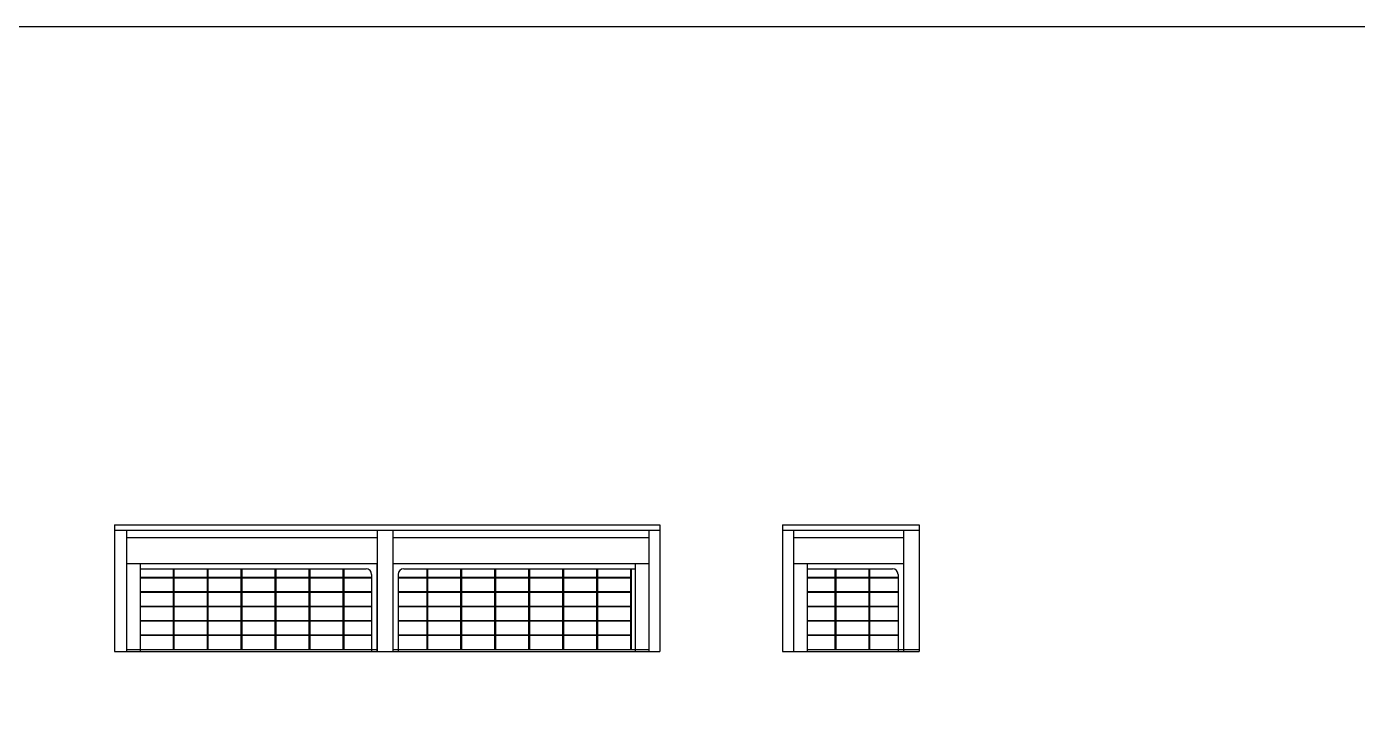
# Model space of a CAD drawing. Header units: inches. Extents: x -4677 to 18437, y -5264 to 2453.
# Drawn here: x 8660 to 10110, y -2219 to -1454 of the extents above; entities that cross this region are included whole.
import ezdxf

# ---------------------------------------------------------------- set-up
doc = ezdxf.new("R2010")
doc.units = ezdxf.units.IN

msp = doc.modelspace()

# ---------------------------------------------------------------- linework, layer by layer
for p, q in [((8755.5, -1996.76), (8755.5, -2134.76)), ((8755.5, -1996.76), (9349.5, -1996.76)), ((9349.5, -1996.76), (9349.5, -2134.76)), ((9483.17, -1996.76), (9483.17, -2134.76)), ((9483.17, -1996.76), (9632.17, -1996.76)), ((9632.17, -1996.76), (9632.17, -2134.76)), ((8755.5, -2002.76), (9349.5, -2002.76)), ((8768.5, -2002.76), (8768.5, -2134.76)), ((8768.5, -2010.76), (9041.5, -2010.76)), ((9041.5, -2002.76), (9041.5, -2134.76)), ((9058.5, -2002.76), (9058.5, -2134.76)), ((9058.5, -2010.76), (9337.5, -2010.76)), ((9337.5, -2002.76), (9337.5, -2134.76)), ((9483.17, -2002.76), (9632.17, -2002.76)), ((9495.17, -2002.76), (9495.17, -2134.76)), ((9495.17, -2010.76), (9615.17, -2010.76)), ((9615.17, -2002.76), (9615.17, -2134.76)), ((8768.5, -2038.76), (9041.5, -2038.76)), ((8783.5, -2134.76), (8783.5, -2038.76)), ((9041.47, -2134.86), (9041.47, -2038.86)), ((9058.5, -2038.76), (9337.5, -2038.76)), ((9322.5, -2038.76), (9322.5, -2134.76)), ((9495.17, -2038.76), (9615.17, -2038.76)), ((9510.17, -2038.76), (9510.17, -2134.76)), ((8783.5, -2044.76), (9029.5, -2044.76)), ((8819.5, -2132.76), (8819.5, -2044.76)), ((8820.5, -2132.76), (8820.5, -2044.76)), ((8856.49, -2132.76), (8856.49, -2044.76)), ((8857.49, -2132.76), (8857.49, -2044.76)), ((8893.48, -2132.76), (8893.48, -2044.76)), ((8894.48, -2132.76), (8894.48, -2044.76)), ((8930.48, -2132.76), (8930.48, -2044.76)), ((8931.48, -2132.76), (8931.48, -2044.76)), ((8967.47, -2132.76), (8967.47, -2044.76)), ((8968.47, -2132.76), (8968.47, -2044.76)), ((9004.47, -2132.76), (9004.47, -2044.76)), ((9005.47, -2132.76), (9005.47, -2044.76)), ((9035.5, -2050.76), (9035.5, -2134.76)), ((9064.5, -2050.76), (9064.5, -2134.76)), ((9070.5, -2044.76), (9322.5, -2044.76)), ((9095.5, -2044.76), (9095.5, -2132.76)), ((9096.5, -2044.76), (9096.5, -2132.76)), ((9132.5, -2044.76), (9132.5, -2132.76)), ((9133.5, -2044.76), (9133.5, -2132.76)), ((9169.5, -2044.76), (9169.5, -2132.76)), ((9170.5, -2044.76), (9170.5, -2132.76)), ((9206.5, -2044.76), (9206.5, -2132.76)), ((9207.5, -2044.76), (9207.5, -2132.76)), ((9243.5, -2044.76), (9243.5, -2132.76)), ((9244.5, -2044.76), (9244.5, -2132.76)), ((9280.5, -2044.76), (9280.5, -2132.76)), ((9281.5, -2044.76), (9281.5, -2132.76)), ((9317.5, -2044.76), (9317.5, -2132.76)), ((9318.5, -2044.76), (9318.5, -2132.76)), ((9510.17, -2044.76), (9603.17, -2044.76)), ((9540.17, -2044.76), (9540.17, -2132.76)), ((9541.17, -2044.76), (9541.17, -2132.76)), ((9577.17, -2044.76), (9577.17, -2132.76)), ((9578.17, -2044.76), (9578.17, -2132.76)), ((9609.17, -2050.76), (9609.17, -2134.76)), ((8755.5, -2134.76), (9349.5, -2134.76)), ((8768.5, -2132.76), (9041.5, -2132.76)), ((8856.49, -2134.9), (8856.49, -2134.76)), ((8857.49, -2134.9), (8857.49, -2134.76)), ((9058.5, -2132.76), (9337.5, -2132.76)), ((9483.17, -2134.76), (9632.17, -2134.76)), ((9510.17, -2132.76), (9632.17, -2132.76))]:
    msp.add_line(p, q)
at = {"color": 143, "true_color": 0x7aafdf}
for p, q in [((8783.5, -2053.92), (8819.5, -2053.92)), ((8783.5, -2054.42), (8819.5, -2054.42)), ((8820.5, -2053.92), (8856.5, -2053.92)), ((8820.5, -2054.42), (8856.5, -2054.42)), ((8857.49, -2053.92), (8893.49, -2053.92)), ((8857.49, -2054.42), (8893.49, -2054.42)), ((8894.48, -2053.92), (8930.48, -2053.92)), ((8894.48, -2054.42), (8930.48, -2054.42)), ((8931.48, -2053.92), (8967.48, -2053.92)), ((8931.48, -2054.42), (8967.48, -2054.42)), ((8968.47, -2053.92), (9004.47, -2053.92)), ((8968.47, -2054.42), (9004.47, -2054.42)), ((9005.47, -2053.92), (9035.5, -2053.92)), ((9005.47, -2054.42), (9035.5, -2054.42)), ((9064.5, -2053.92), (9095.5, -2053.92)), ((9064.5, -2054.42), (9095.5, -2054.42)), ((9096.5, -2053.92), (9132.5, -2053.92)), ((9096.5, -2054.42), (9132.5, -2054.42)), ((9133.5, -2053.92), (9169.5, -2053.92)), ((9133.5, -2054.42), (9169.5, -2054.42)), ((9170.5, -2053.92), (9206.5, -2053.92)), ((9170.5, -2054.42), (9206.5, -2054.42)), ((9207.5, -2053.92), (9243.5, -2053.92)), ((9207.5, -2054.42), (9243.5, -2054.42)), ((9244.5, -2053.92), (9280.5, -2053.92)), ((9244.5, -2054.42), (9280.5, -2054.42)), ((9281.5, -2053.92), (9317.5, -2053.92)), ((9281.5, -2054.42), (9317.5, -2054.42)), ((9510.17, -2053.92), (9540.17, -2053.92)), ((9510.17, -2054.42), (9540.17, -2054.42)), ((9541.17, -2053.92), (9577.17, -2053.92)), ((9541.17, -2054.42), (9577.17, -2054.42)), ((9578.17, -2053.92), (9609.17, -2053.92)), ((9578.17, -2054.42), (9609.17, -2054.42)), ((8783.5, -2069.59), (8819.5, -2069.59)), ((8783.5, -2070.09), (8819.5, -2070.09)), ((8820.5, -2069.59), (8856.5, -2069.59)), ((8820.5, -2070.09), (8856.5, -2070.09)), ((8857.49, -2069.59), (8893.49, -2069.59)), ((8857.49, -2070.09), (8893.49, -2070.09)), ((8894.48, -2069.59), (8930.48, -2069.59)), ((8894.48, -2070.09), (8930.48, -2070.09)), ((8931.48, -2069.59), (8967.48, -2069.59)), ((8931.48, -2070.09), (8967.48, -2070.09)), ((8968.47, -2069.59), (9004.47, -2069.59)), ((8968.47, -2070.09), (9004.47, -2070.09)), ((9005.47, -2069.59), (9035.5, -2069.59)), ((9005.47, -2070.09), (9035.5, -2070.09)), ((9064.5, -2069.59), (9095.5, -2069.59)), ((9064.5, -2070.09), (9095.5, -2070.09)), ((9096.5, -2069.59), (9132.5, -2069.59)), ((9096.5, -2070.09), (9132.5, -2070.09)), ((9133.5, -2069.59), (9169.5, -2069.59)), ((9133.5, -2070.09), (9169.5, -2070.09)), ((9170.5, -2069.59), (9206.5, -2069.59)), ((9170.5, -2070.09), (9206.5, -2070.09)), ((9207.5, -2069.59), (9243.5, -2069.59)), ((9207.5, -2070.09), (9243.5, -2070.09)), ((9244.5, -2069.59), (9280.5, -2069.59)), ((9244.5, -2070.09), (9280.5, -2070.09)), ((9281.5, -2069.59), (9317.5, -2069.59)), ((9281.5, -2070.09), (9317.5, -2070.09)), ((9510.17, -2069.59), (9540.17, -2069.59)), ((9510.17, -2070.09), (9540.17, -2070.09)), ((9541.17, -2069.59), (9577.17, -2069.59)), ((9541.17, -2070.09), (9577.17, -2070.09)), ((9578.17, -2069.59), (9609.17, -2069.59)), ((9578.17, -2070.09), (9609.17, -2070.09)), ((8783.5, -2085.26), (8819.5, -2085.26)), ((8783.5, -2085.76), (8819.5, -2085.76)), ((8820.5, -2085.26), (8856.5, -2085.26)), ((8820.5, -2085.76), (8856.5, -2085.76)), ((8857.49, -2085.26), (8893.49, -2085.26)), ((8857.49, -2085.76), (8893.49, -2085.76)), ((8894.48, -2085.26), (8930.48, -2085.26)), ((8894.48, -2085.76), (8930.48, -2085.76)), ((8931.48, -2085.26), (8967.48, -2085.26)), ((8931.48, -2085.76), (8967.48, -2085.76)), ((8968.47, -2085.26), (9004.47, -2085.26)), ((8968.47, -2085.76), (9004.47, -2085.76)), ((9005.47, -2085.26), (9035.5, -2085.26)), ((9005.47, -2085.76), (9035.5, -2085.76)), ((9064.5, -2085.26), (9095.5, -2085.26)), ((9064.5, -2085.76), (9095.5, -2085.76)), ((9096.5, -2085.26), (9132.5, -2085.26)), ((9096.5, -2085.76), (9132.5, -2085.76)), ((9133.5, -2085.26), (9169.5, -2085.26)), ((9133.5, -2085.76), (9169.5, -2085.76)), ((9170.5, -2085.26), (9206.5, -2085.26)), ((9170.5, -2085.76), (9206.5, -2085.76)), ((9207.5, -2085.26), (9243.5, -2085.26)), ((9207.5, -2085.76), (9243.5, -2085.76)), ((9244.5, -2085.26), (9280.5, -2085.26)), ((9244.5, -2085.76), (9280.5, -2085.76)), ((9281.5, -2085.26), (9317.5, -2085.26)), ((9281.5, -2085.76), (9317.5, -2085.76)), ((9510.17, -2085.26), (9540.17, -2085.26)), ((9510.17, -2085.76), (9540.17, -2085.76)), ((9541.17, -2085.26), (9577.17, -2085.26)), ((9541.17, -2085.76), (9577.17, -2085.76)), ((9578.17, -2085.26), (9609.17, -2085.26)), ((9578.17, -2085.76), (9609.17, -2085.76)), ((8783.5, -2100.92), (8819.5, -2100.92)), ((8783.5, -2101.42), (8819.5, -2101.42)), ((8820.5, -2100.92), (8856.5, -2100.92)), ((8820.5, -2101.42), (8856.5, -2101.42)), ((8857.49, -2100.92), (8893.49, -2100.92)), ((8857.49, -2101.42), (8893.49, -2101.42)), ((8894.48, -2100.92), (8930.48, -2100.92)), ((8894.48, -2101.42), (8930.48, -2101.42)), ((8931.48, -2100.92), (8967.48, -2100.92)), ((8931.48, -2101.42), (8967.48, -2101.42)), ((8968.47, -2100.92), (9004.47, -2100.92)), ((8968.47, -2101.42), (9004.47, -2101.42)), ((9005.47, -2100.92), (9035.5, -2100.92)), ((9005.47, -2101.42), (9035.5, -2101.42)), ((9064.5, -2100.92), (9095.5, -2100.92)), ((9064.5, -2101.42), (9095.5, -2101.42)), ((9096.5, -2100.92), (9132.5, -2100.92)), ((9096.5, -2101.42), (9132.5, -2101.42)), ((9133.5, -2100.92), (9169.5, -2100.92)), ((9133.5, -2101.42), (9169.5, -2101.42)), ((9170.5, -2100.92), (9206.5, -2100.92)), ((9170.5, -2101.42), (9206.5, -2101.42)), ((9207.5, -2100.92), (9243.5, -2100.92)), ((9207.5, -2101.42), (9243.5, -2101.42)), ((9244.5, -2100.92), (9280.5, -2100.92)), ((9244.5, -2101.42), (9280.5, -2101.42)), ((9281.5, -2100.92), (9317.5, -2100.92)), ((9281.5, -2101.42), (9317.5, -2101.42)), ((9510.17, -2100.92), (9540.17, -2100.92)), ((9510.17, -2101.42), (9540.17, -2101.42)), ((9541.17, -2100.92), (9577.17, -2100.92)), ((9541.17, -2101.42), (9577.17, -2101.42)), ((9578.17, -2100.92), (9609.17, -2100.92)), ((9578.17, -2101.42), (9609.17, -2101.42)), ((8783.5, -2116.59), (8819.5, -2116.59)), ((8783.5, -2117.09), (8819.5, -2117.09)), ((8820.5, -2116.59), (8856.5, -2116.59)), ((8820.5, -2117.09), (8856.5, -2117.09)), ((8857.49, -2116.59), (8893.49, -2116.59)), ((8857.49, -2117.09), (8893.49, -2117.09)), ((8894.48, -2116.59), (8930.48, -2116.59)), ((8894.48, -2117.09), (8930.48, -2117.09)), ((8931.48, -2116.59), (8967.48, -2116.59)), ((8931.48, -2117.09), (8967.48, -2117.09)), ((8968.47, -2116.59), (9004.47, -2116.59)), ((8968.47, -2117.09), (9004.47, -2117.09)), ((9005.47, -2116.59), (9035.5, -2116.59)), ((9005.47, -2117.09), (9035.5, -2117.09)), ((9064.5, -2116.59), (9095.5, -2116.59)), ((9064.5, -2117.09), (9095.5, -2117.09)), ((9096.5, -2116.59), (9132.5, -2116.59)), ((9096.5, -2117.09), (9132.5, -2117.09)), ((9133.5, -2116.59), (9169.5, -2116.59)), ((9133.5, -2117.09), (9169.5, -2117.09)), ((9170.5, -2116.59), (9206.5, -2116.59)), ((9170.5, -2117.09), (9206.5, -2117.09)), ((9207.5, -2116.59), (9243.5, -2116.59)), ((9207.5, -2117.09), (9243.5, -2117.09)), ((9244.5, -2116.59), (9280.5, -2116.59)), ((9244.5, -2117.09), (9280.5, -2117.09)), ((9281.5, -2116.59), (9317.5, -2116.59)), ((9281.5, -2117.09), (9317.5, -2117.09)), ((9510.17, -2116.59), (9540.17, -2116.59)), ((9510.17, -2117.09), (9540.17, -2117.09)), ((9541.17, -2116.59), (9577.17, -2116.59)), ((9541.17, -2117.09), (9577.17, -2117.09)), ((9578.17, -2116.59), (9609.17, -2116.59)), ((9578.17, -2117.09), (9609.17, -2117.09))]:
    msp.add_line(p, q, dxfattribs=at)
msp.add_lwpolyline([(6058.37, -1453.63), (11574.61, -1453.63), (11574.61, -5263.73), (6058.37, -5263.73)], close=True)
for centre, start, end in [((9029.5, -2050.76), 0, 90), ((9070.5, -2050.76), 90, 180), ((9603.17, -2050.76), 0, 90)]:
    msp.add_arc(centre, 6, start, end)

doc.saveas('drawing.dxf')
